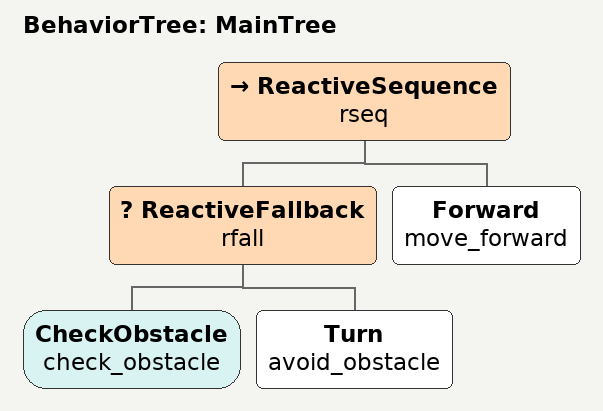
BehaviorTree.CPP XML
<root>
    <BehaviorTree ID="MainTree">
        <ReactiveSequence name="rseq">
            <ReactiveFallback name="rfall">
                <CheckObstacle name="check_obstacle" />
                <Turn name="avoid_obstacle" />
            </ReactiveFallback>
            <Forward name="move_forward" />
        </ReactiveSequence>
    </BehaviorTree>
</root>
